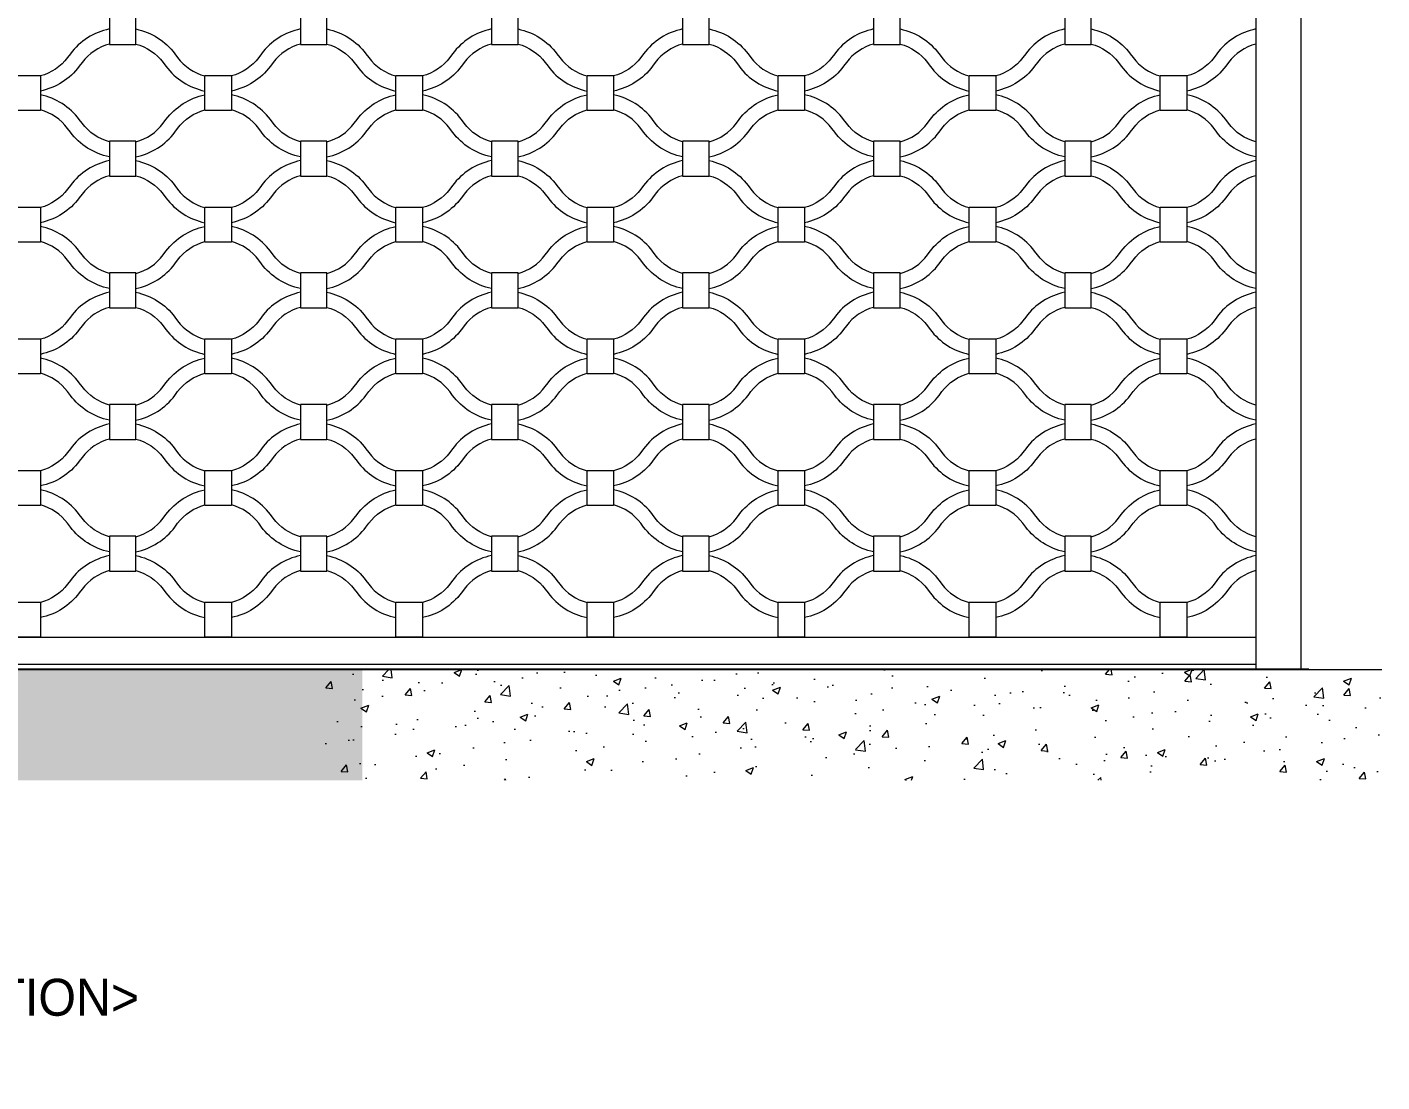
# Model space of a CAD drawing. Header units: millimetres. Extents: x -6941 to 136681, y 2065 to 58366.
# Drawn here: x 124029 to 127696, y 8465 to 11319 of the extents above; entities that cross this region are included whole.
import ezdxf
from ezdxf.enums import TextEntityAlignment as Align

# ---------------------------------------------------------------- set-up
doc = ezdxf.new("R2010")
doc.units = ezdxf.units.MM
doc.header["$LTSCALE"] = 4
doc.header["$MEASUREMENT"] = 0
doc.layers.add('A-XXXX-TXT2', color=3, linetype='CONTINUOUS')
doc.layers.add('WIND', color=4, linetype='CONTINUOUS')
doc.layers.add('DJ', color=7, linetype='CONTINUOUS', lineweight=5)
doc.styles.add('돋움', font='')
doc.styles.get('돋움').set_extended_font_data('Dotum')

msp = doc.modelspace()

# ---------------------------------------------------------------- hatches: boundary and pattern name
at = {"layer": 'DJ'}
h = msp.add_hatch(dxfattribs=at)
h.set_pattern_fill('AR-CONC', color=8, scale=30)
h.set_pattern_definition([(50, (15790.55, 43134.25), (215.17805, -18.82564), [22.5, -247.5]), (355, (15790.55, 43134.25), (-41.6254, 225.65764), [18, -198]), (100.45144, (15808.48, 43132.68), (173.55265, 206.832), [19.12206, -210.34263]), (46.1842, (15790.55, 43194.25), (320.1724, -49.6558), [33.75, -371.25]), (96.63564, (15817.23, 43190.1), (280.3986, 292.2356), [28.6831, -315.5141]), (351.18416, (15790.55, 43194.25), (280.3986, 292.2356), [27, -297]), (21, (15820.55, 43179.25), (179.07212, -120.78567), [22.5, -247.5]), (326, (15820.55, 43179.25), (72.9946, 217.545), [18, -198]), (71.45144, (15835.47, 43169.19), (252.0667, 96.75935), [19.12206, -210.34263]), (37.5, (15790.55, 43134.25), (3.647957, 99.868156), [0, -195.6, 0, -201, 0, -198.75]), (7.5, (15790.55, 43134.25), (78.92086, 118.32351), [0, -114.6, 0, -191.1, 0, -75.75]), (327.5, (15723.65, 43134.25), (160.14673, -6.76646), [0, -75, 0, -234, 0, -310.5]), (317.5, (15693.65, 43134.25), (174.95585, 30.0315), [0, -97.5, 0, -155.4, 0, -220.5])])
h.paths.add_polyline_path([(124936.46, 9581.18), (118536.46, 9581.18), (118536.46, 9281.18), (124936.46, 9281.18)])
h.paths.add_polyline_path([(122829.08, 8464.97), (122874.08, 8464.97), (122874.08, 8499.97), (122829.08, 8499.97)])
h.paths.add_polyline_path([(122804.08, 9009.97), (122819.08, 9009.97), (122819.08, 9019.97), (122804.08, 9019.97)])
h = msp.add_hatch(dxfattribs=at)
h.set_pattern_fill('AR-CONC', color=8, scale=30)
h.set_pattern_definition([(50, (40904.26, 21536.33), (215.17805, -18.82564), [22.5, -247.5]), (355, (40904.26, 21536.33), (-41.6254, 225.65764), [18, -198]), (100.45144, (40922.2, 21534.77), (173.55265, 206.832), [19.12206, -210.34263]), (46.1842, (40904.26, 21596.33), (320.1724, -49.6558), [33.75, -371.25]), (96.63564, (40930.95, 21592.2), (280.3986, 292.2356), [28.6831, -315.5141]), (351.18416, (40904.26, 21596.33), (280.3986, 292.2356), [27, -297]), (21, (40934.26, 21581.33), (179.0721, -120.78567), [22.5, -247.5]), (326, (40934.26, 21581.33), (72.9946, 217.545), [18, -198]), (71.45144, (40949.19, 21571.27), (252.0667, 96.75935), [19.12206, -210.34263]), (37.5, (40904.264, 21536.335), (3.647957, 99.868156), [0, -195.6, 0, -201, 0, -198.75]), (7.5, (40904.26, 21536.33), (78.92086, 118.32351), [0, -114.6, 0, -191.1, 0, -75.75]), (327.5, (40837.364, 21536.335), (160.14673, -6.76646), [0, -75, 0, -234, 0, -310.5]), (317.5, (40807.36, 21536.33), (174.95585, 30.0315), [0, -97.5, 0, -155.4, 0, -220.5])])
h.paths.add_polyline_path([(127695.88, 9281.18), (127695.88, 9581.18), (124833.59, 9581.18), (124833.59, 9281.18)])

# ---------------------------------------------------------------- linework, layer by layer
at = {"layer": 'DJ', "color": 3}
for p, q in [((127354.49, 12568.73), (127354.49, 9581.18)), ((127476.21, 12568.73), (127476.21, 9581.18))]:
    msp.add_line(p, q, dxfattribs=at)
at = {"layer": 'DJ', "color": 7}
for p, q in [((119094.17, 9668.81), (127354.49, 9668.81)), ((118536.46, 9581.18), (124936.46, 9581.18)), ((119094.17, 9595.55), (127354.49, 9595.55)), ((124833.59, 9581.18), (127695.88, 9581.18))]:
    msp.add_line(p, q, dxfattribs=at)
at = {"layer": 'DJ', "color": 6}
for points in [[(124251.48, 11366.85), (124251.48, 11272.03), (124287.4, 11272.03), (124323.31, 11272.03), (124323.31, 11366.85), (124287.4, 11366.85)], [(124768.65, 11366.85), (124768.65, 11272.03), (124804.57, 11272.03), (124840.48, 11272.03), (124840.48, 11366.85), (124804.57, 11366.85)], [(125285.82, 11366.85), (125285.82, 11272.03), (125321.73, 11272.03), (125357.65, 11272.03), (125357.65, 11366.85), (125321.73, 11366.85)], [(125802.99, 11366.85), (125802.99, 11272.03), (125838.9, 11272.03), (125874.82, 11272.03), (125874.82, 11366.85), (125838.9, 11366.85)], [(126320.16, 11366.85), (126320.16, 11272.03), (126356.07, 11272.03), (126391.98, 11272.03), (126391.98, 11366.85), (126356.07, 11366.85)], [(126837.32, 11366.85), (126837.32, 11272.03), (126873.24, 11272.03), (126909.15, 11272.03), (126909.15, 11366.85), (126873.24, 11366.85)], [(124064.73, 11188.71), (124064.73, 11141.3), (124064.73, 11093.9), (123992.9, 11093.9), (123992.9, 11141.3), (123992.9, 11188.71)], [(124581.9, 11188.71), (124581.9, 11141.3), (124581.9, 11093.9), (124510.07, 11093.9), (124510.07, 11141.3), (124510.07, 11188.71)], [(125099.06, 11188.71), (125099.06, 11141.3), (125099.06, 11093.9), (125027.24, 11093.9), (125027.24, 11141.3), (125027.24, 11188.71)], [(125616.23, 11188.71), (125616.23, 11141.3), (125616.23, 11093.9), (125544.4, 11093.9), (125544.4, 11141.3), (125544.4, 11188.71)], [(126133.4, 11188.71), (126133.4, 11141.3), (126133.4, 11093.9), (126061.57, 11093.9), (126061.57, 11141.3), (126061.57, 11188.71)], [(126650.57, 11188.71), (126650.57, 11141.3), (126650.57, 11093.9), (126578.74, 11093.9), (126578.74, 11141.3), (126578.74, 11188.71)], [(127167.74, 11188.71), (127167.74, 11141.3), (127167.74, 11093.9), (127095.91, 11093.9), (127095.91, 11141.3), (127095.91, 11188.71)], [(124251.48, 11010.58), (124251.48, 10915.76), (124287.4, 10915.76), (124323.31, 10915.76), (124323.31, 11010.58), (124287.4, 11010.58)], [(124768.65, 11010.58), (124768.65, 10915.76), (124804.57, 10915.76), (124840.48, 10915.76), (124840.48, 11010.58), (124804.57, 11010.58)], [(125285.82, 11010.58), (125285.82, 10915.76), (125321.73, 10915.76), (125357.65, 10915.76), (125357.65, 11010.58), (125321.73, 11010.58)], [(125802.99, 11010.58), (125802.99, 10915.76), (125838.9, 10915.76), (125874.82, 10915.76), (125874.82, 11010.58), (125838.9, 11010.58)], [(126320.16, 11010.58), (126320.16, 10915.76), (126356.07, 10915.76), (126391.98, 10915.76), (126391.98, 11010.58), (126356.07, 11010.58)], [(126837.32, 11010.58), (126837.32, 10915.76), (126873.24, 10915.76), (126909.15, 10915.76), (126909.15, 11010.58), (126873.24, 11010.58)], [(124064.73, 10832.44), (124064.73, 10785.03), (124064.73, 10737.63), (123992.9, 10737.63), (123992.9, 10785.03), (123992.9, 10832.44)], [(124581.9, 10832.44), (124581.9, 10785.03), (124581.9, 10737.63), (124510.07, 10737.63), (124510.07, 10785.03), (124510.07, 10832.44)], [(125099.06, 10832.44), (125099.06, 10785.03), (125099.06, 10737.63), (125027.24, 10737.63), (125027.24, 10785.03), (125027.24, 10832.44)], [(125616.23, 10832.44), (125616.23, 10785.03), (125616.23, 10737.63), (125544.4, 10737.63), (125544.4, 10785.03), (125544.4, 10832.44)], [(126133.4, 10832.44), (126133.4, 10785.03), (126133.4, 10737.63), (126061.57, 10737.63), (126061.57, 10785.03), (126061.57, 10832.44)], [(126650.57, 10832.44), (126650.57, 10785.03), (126650.57, 10737.63), (126578.74, 10737.63), (126578.74, 10785.03), (126578.74, 10832.44)], [(127167.74, 10832.44), (127167.74, 10785.03), (127167.74, 10737.63), (127095.91, 10737.63), (127095.91, 10785.03), (127095.91, 10832.44)], [(124251.48, 10654.3), (124251.48, 10559.49), (124287.4, 10559.49), (124323.31, 10559.49), (124323.31, 10654.3), (124287.4, 10654.3)], [(124768.65, 10654.3), (124768.65, 10559.49), (124804.57, 10559.49), (124840.48, 10559.49), (124840.48, 10654.3), (124804.57, 10654.3)], [(125285.82, 10654.3), (125285.82, 10559.49), (125321.73, 10559.49), (125357.65, 10559.49), (125357.65, 10654.3), (125321.73, 10654.3)], [(125802.99, 10654.3), (125802.99, 10559.49), (125838.9, 10559.49), (125874.82, 10559.49), (125874.82, 10654.3), (125838.9, 10654.3)], [(126320.16, 10654.3), (126320.16, 10559.49), (126356.07, 10559.49), (126391.98, 10559.49), (126391.98, 10654.3), (126356.07, 10654.3)], [(126837.32, 10654.3), (126837.32, 10559.49), (126873.24, 10559.49), (126909.15, 10559.49), (126909.15, 10654.3), (126873.24, 10654.3)], [(124064.73, 10476.17), (124064.73, 10428.76), (124064.73, 10381.35), (123992.9, 10381.35), (123992.9, 10428.76), (123992.9, 10476.17)], [(124581.9, 10476.17), (124581.9, 10428.76), (124581.9, 10381.35), (124510.07, 10381.35), (124510.07, 10428.76), (124510.07, 10476.17)], [(125099.06, 10476.17), (125099.06, 10428.76), (125099.06, 10381.35), (125027.24, 10381.35), (125027.24, 10428.76), (125027.24, 10476.17)], [(125616.23, 10476.17), (125616.23, 10428.76), (125616.23, 10381.35), (125544.4, 10381.35), (125544.4, 10428.76), (125544.4, 10476.17)], [(126133.4, 10476.17), (126133.4, 10428.76), (126133.4, 10381.35), (126061.57, 10381.35), (126061.57, 10428.76), (126061.57, 10476.17)], [(126650.57, 10476.17), (126650.57, 10428.76), (126650.57, 10381.35), (126578.74, 10381.35), (126578.74, 10428.76), (126578.74, 10476.17)], [(127167.74, 10476.17), (127167.74, 10428.76), (127167.74, 10381.35), (127095.91, 10381.35), (127095.91, 10428.76), (127095.91, 10476.17)], [(124251.48, 10298.03), (124251.48, 10203.22), (124287.4, 10203.22), (124323.31, 10203.22), (124323.31, 10298.03), (124287.4, 10298.03)], [(124768.65, 10298.03), (124768.65, 10203.22), (124804.57, 10203.22), (124840.48, 10203.22), (124840.48, 10298.03), (124804.57, 10298.03)], [(125285.82, 10298.03), (125285.82, 10203.22), (125321.73, 10203.22), (125357.65, 10203.22), (125357.65, 10298.03), (125321.73, 10298.03)], [(125802.99, 10298.03), (125802.99, 10203.22), (125838.9, 10203.22), (125874.82, 10203.22), (125874.82, 10298.03), (125838.9, 10298.03)], [(126320.16, 10298.03), (126320.16, 10203.22), (126356.07, 10203.22), (126391.98, 10203.22), (126391.98, 10298.03), (126356.07, 10298.03)], [(126837.32, 10298.03), (126837.32, 10203.22), (126873.24, 10203.22), (126909.15, 10203.22), (126909.15, 10298.03), (126873.24, 10298.03)], [(124064.73, 10119.9), (124064.73, 10072.49), (124064.73, 10025.08), (123992.9, 10025.08), (123992.9, 10072.49), (123992.9, 10119.9)], [(124581.9, 10119.9), (124581.9, 10072.49), (124581.9, 10025.08), (124510.07, 10025.08), (124510.07, 10072.49), (124510.07, 10119.9)], [(125099.06, 10119.9), (125099.06, 10072.49), (125099.06, 10025.08), (125027.24, 10025.08), (125027.24, 10072.49), (125027.24, 10119.9)], [(125616.23, 10119.9), (125616.23, 10072.49), (125616.23, 10025.08), (125544.4, 10025.08), (125544.4, 10072.49), (125544.4, 10119.9)], [(126133.4, 10119.9), (126133.4, 10072.49), (126133.4, 10025.08), (126061.57, 10025.08), (126061.57, 10072.49), (126061.57, 10119.9)], [(126650.57, 10119.9), (126650.57, 10072.49), (126650.57, 10025.08), (126578.74, 10025.08), (126578.74, 10072.49), (126578.74, 10119.9)], [(127167.74, 10119.9), (127167.74, 10072.49), (127167.74, 10025.08), (127095.91, 10025.08), (127095.91, 10072.49), (127095.91, 10119.9)], [(124251.48, 9941.76), (124251.48, 9846.95), (124287.4, 9846.95), (124323.31, 9846.95), (124323.31, 9941.76), (124287.4, 9941.76)], [(124768.65, 9941.76), (124768.65, 9846.95), (124804.57, 9846.95), (124840.48, 9846.95), (124840.48, 9941.76), (124804.57, 9941.76)], [(125285.82, 9941.76), (125285.82, 9846.95), (125321.73, 9846.95), (125357.65, 9846.95), (125357.65, 9941.76), (125321.73, 9941.76)], [(125802.99, 9941.76), (125802.99, 9846.95), (125838.9, 9846.95), (125874.82, 9846.95), (125874.82, 9941.76), (125838.9, 9941.76)], [(126320.16, 9941.76), (126320.16, 9846.95), (126356.07, 9846.95), (126391.98, 9846.95), (126391.98, 9941.76), (126356.07, 9941.76)], [(126837.32, 9941.76), (126837.32, 9846.95), (126873.24, 9846.95), (126909.15, 9846.95), (126909.15, 9941.76), (126873.24, 9941.76)], [(124064.73, 9763.63), (124064.73, 9716.22), (124064.73, 9668.81), (123992.9, 9668.81), (123992.9, 9716.22), (123992.9, 9763.63)], [(124581.9, 9763.63), (124581.9, 9716.22), (124581.9, 9668.81), (124510.07, 9668.81), (124510.07, 9716.22), (124510.07, 9763.63)], [(125099.06, 9763.63), (125099.06, 9716.22), (125099.06, 9668.81), (125027.24, 9668.81), (125027.24, 9716.22), (125027.24, 9763.63)], [(125616.23, 9763.63), (125616.23, 9716.22), (125616.23, 9668.81), (125544.4, 9668.81), (125544.4, 9716.22), (125544.4, 9763.63)], [(126133.4, 9763.63), (126133.4, 9716.22), (126133.4, 9668.81), (126061.57, 9668.81), (126061.57, 9716.22), (126061.57, 9763.63)], [(126650.57, 9763.63), (126650.57, 9716.22), (126650.57, 9668.81), (126578.74, 9668.81), (126578.74, 9716.22), (126578.74, 9763.63)], [(127167.74, 9763.63), (127167.74, 9716.22), (127167.74, 9668.81), (127095.91, 9668.81), (127095.91, 9716.22), (127095.91, 9763.63)]]:
    msp.add_lwpolyline(points, close=True, dxfattribs=at)
for points in [[(124251.48, 11314.31, 0.1826455), (124146.04, 11247.32), (124138.45, 11237.21, -0.167065), (124064.73, 11187.18)], [(124323.31, 11314.31, -0.1826455), (124428.76, 11247.32), (124436.34, 11237.21, 0.167065), (124510.07, 11187.18)], [(124768.65, 11314.31, 0.1826455), (124663.21, 11247.32), (124655.62, 11237.21, -0.167065), (124581.9, 11187.18)], [(124840.48, 11314.31, -0.1826455), (124945.92, 11247.32), (124953.51, 11237.21, 0.167065), (125027.24, 11187.18)], [(125285.82, 11314.31, 0.1826455), (125180.37, 11247.32), (125172.79, 11237.21, -0.167065), (125099.06, 11187.18)], [(125357.65, 11314.31, -0.1826455), (125463.09, 11247.32), (125470.68, 11237.21, 0.167065), (125544.4, 11187.18)], [(125802.99, 11314.31, 0.1826455), (125697.54, 11247.32), (125689.96, 11237.21, -0.167065), (125616.23, 11187.18)], [(125874.82, 11314.31, -0.1826455), (125980.26, 11247.32), (125987.85, 11237.21, 0.167065), (126061.57, 11187.18)], [(126320.16, 11314.31, 0.1826455), (126214.71, 11247.32), (126207.13, 11237.21, -0.167065), (126133.4, 11187.18)], [(126391.98, 11314.31, -0.1826455), (126497.43, 11247.32), (126505.01, 11237.21, 0.167065), (126578.74, 11187.18)], [(126837.32, 11314.31, 0.1826455), (126731.88, 11247.32), (126724.29, 11237.21, -0.167065), (126650.57, 11187.18)], [(126909.15, 11314.31, -0.1826455), (127014.6, 11247.32), (127022.18, 11237.21, 0.167065), (127095.91, 11187.18)], [(127354.49, 11314.31, 0.1826455), (127249.05, 11247.32), (127241.46, 11237.21, -0.167065), (127167.74, 11187.18)], [(124251.48, 11273.56, 0.167065), (124177.76, 11223.53), (124170.17, 11213.42, -0.1826455), (124064.73, 11146.43, -0.1826455)], [(124323.31, 11273.56, -0.167065), (124397.04, 11223.53), (124404.62, 11213.42, 0.1826455), (124510.07, 11146.43, 0.1826455)], [(124768.65, 11273.56, 0.167065), (124694.93, 11223.53), (124687.34, 11213.42, -0.1826455), (124581.9, 11146.43, -0.1826455)], [(124840.48, 11273.56, -0.167065), (124914.21, 11223.53), (124921.79, 11213.42, 0.1826455), (125027.24, 11146.43, 0.1826455)], [(125285.82, 11273.56, 0.167065), (125212.09, 11223.53), (125204.51, 11213.42, -0.1826455), (125099.06, 11146.43, -0.1826455)], [(125357.65, 11273.56, -0.167065), (125431.37, 11223.53), (125438.96, 11213.42, 0.1826455), (125544.4, 11146.43, 0.1826455)], [(125802.99, 11273.56, 0.167065), (125729.26, 11223.53), (125721.68, 11213.42, -0.1826455), (125616.23, 11146.43, -0.1826455)], [(125874.82, 11273.56, -0.167065), (125948.54, 11223.53), (125956.13, 11213.42, 0.1826455), (126061.57, 11146.43, 0.1826455)], [(126320.16, 11273.56, 0.167065), (126246.43, 11223.53), (126238.85, 11213.42, -0.1826455), (126133.4, 11146.43, -0.1826455)], [(126391.98, 11273.56, -0.167065), (126465.71, 11223.53), (126473.29, 11213.42, 0.1826455), (126578.74, 11146.43, 0.1826455)], [(126837.32, 11273.56, 0.167065), (126763.6, 11223.53), (126756.01, 11213.42, -0.1826455), (126650.57, 11146.43, -0.1826455)], [(126909.15, 11273.56, -0.167065), (126982.88, 11223.53), (126990.46, 11213.42, 0.1826455), (127095.91, 11146.43, 0.1826455)], [(127354.49, 11273.56, 0.167065), (127280.77, 11223.53), (127273.18, 11213.42, -0.1826455), (127167.74, 11146.43, -0.1826455)], [(124251.48, 11009.04, -0.167065), (124177.76, 11059.07), (124170.17, 11069.19, 0.1826455), (124064.73, 11136.18, 0.1826455)], [(124323.31, 11009.04, 0.167065), (124397.04, 11059.07), (124404.62, 11069.19, -0.1826455), (124510.07, 11136.18, -0.1826455)], [(124768.65, 11009.04, -0.167065), (124694.93, 11059.07), (124687.34, 11069.19, 0.1826455), (124581.9, 11136.18, 0.1826455)], [(124840.48, 11009.04, 0.167065), (124914.21, 11059.07), (124921.79, 11069.19, -0.1826455), (125027.24, 11136.18, -0.1826455)], [(125285.82, 11009.04, -0.167065), (125212.09, 11059.07), (125204.51, 11069.19, 0.1826455), (125099.06, 11136.18, 0.1826455)], [(125357.65, 11009.04, 0.167065), (125431.37, 11059.07), (125438.96, 11069.19, -0.1826455), (125544.4, 11136.18, -0.1826455)], [(125802.99, 11009.04, -0.167065), (125729.26, 11059.07), (125721.68, 11069.19, 0.1826455), (125616.23, 11136.18, 0.1826455)], [(125874.82, 11009.04, 0.167065), (125948.54, 11059.07), (125956.13, 11069.19, -0.1826455), (126061.57, 11136.18, -0.1826455)], [(126320.16, 11009.04, -0.167065), (126246.43, 11059.07), (126238.85, 11069.19, 0.1826455), (126133.4, 11136.18, 0.1826455)], [(126391.98, 11009.04, 0.167065), (126465.71, 11059.07), (126473.29, 11069.19, -0.1826455), (126578.74, 11136.18, -0.1826455)], [(126837.32, 11009.04, -0.167065), (126763.6, 11059.07), (126756.01, 11069.19, 0.1826455), (126650.57, 11136.18, 0.1826455)], [(126909.15, 11009.04, 0.167065), (126982.88, 11059.07), (126990.46, 11069.19, -0.1826455), (127095.91, 11136.18, -0.1826455)], [(127354.49, 11009.04, -0.167065), (127280.77, 11059.07), (127273.18, 11069.19, 0.1826455), (127167.74, 11136.18, 0.1826455)], [(124251.48, 10968.29, -0.1826455), (124146.04, 11035.28), (124138.45, 11045.4, 0.167065), (124064.73, 11095.43)], [(124323.31, 10968.29, 0.1826455), (124428.76, 11035.28), (124436.34, 11045.4, -0.167065), (124510.07, 11095.43)], [(124768.65, 10968.29, -0.1826455), (124663.21, 11035.28), (124655.62, 11045.4, 0.167065), (124581.9, 11095.43)], [(124840.48, 10968.29, 0.1826455), (124945.92, 11035.28), (124953.51, 11045.4, -0.167065), (125027.24, 11095.43)], [(125285.82, 10968.29, -0.1826455), (125180.37, 11035.28), (125172.79, 11045.4, 0.167065), (125099.06, 11095.43)], [(125357.65, 10968.29, 0.1826455), (125463.09, 11035.28), (125470.68, 11045.4, -0.167065), (125544.4, 11095.43)], [(125802.99, 10968.29, -0.1826455), (125697.54, 11035.28), (125689.96, 11045.4, 0.167065), (125616.23, 11095.43)], [(125874.82, 10968.29, 0.1826455), (125980.26, 11035.28), (125987.85, 11045.4, -0.167065), (126061.57, 11095.43)], [(126320.16, 10968.29, -0.1826455), (126214.71, 11035.28), (126207.13, 11045.4, 0.167065), (126133.4, 11095.43)], [(126391.98, 10968.29, 0.1826455), (126497.43, 11035.28), (126505.01, 11045.4, -0.167065), (126578.74, 11095.43)], [(126837.32, 10968.29, -0.1826455), (126731.88, 11035.28), (126724.29, 11045.4, 0.167065), (126650.57, 11095.43)], [(126909.15, 10968.29, 0.1826455), (127014.6, 11035.28), (127022.18, 11045.4, -0.167065), (127095.91, 11095.43)], [(127354.49, 10968.29, -0.1826455), (127249.05, 11035.28), (127241.46, 11045.4, 0.167065), (127167.74, 11095.43)], [(124251.48, 10958.04, 0.1826455), (124146.04, 10891.05), (124138.45, 10880.94, -0.167065), (124064.73, 10830.91)], [(124323.31, 10958.04, -0.1826455), (124428.76, 10891.05), (124436.34, 10880.94, 0.167065), (124510.07, 10830.91)], [(124768.65, 10958.04, 0.1826455), (124663.21, 10891.05), (124655.62, 10880.94, -0.167065), (124581.9, 10830.91)], [(124840.48, 10958.04, -0.1826455), (124945.92, 10891.05), (124953.51, 10880.94, 0.167065), (125027.24, 10830.91)], [(125285.82, 10958.04, 0.1826455), (125180.37, 10891.05), (125172.79, 10880.94, -0.167065), (125099.06, 10830.91)], [(125357.65, 10958.04, -0.1826455), (125463.09, 10891.05), (125470.68, 10880.94, 0.167065), (125544.4, 10830.91)], [(125802.99, 10958.04, 0.1826455), (125697.54, 10891.05), (125689.96, 10880.94, -0.167065), (125616.23, 10830.91)], [(125874.82, 10958.04, -0.1826455), (125980.26, 10891.05), (125987.85, 10880.94, 0.167065), (126061.57, 10830.91)], [(126320.16, 10958.04, 0.1826455), (126214.71, 10891.05), (126207.13, 10880.94, -0.167065), (126133.4, 10830.91)], [(126391.98, 10958.04, -0.1826455), (126497.43, 10891.05), (126505.01, 10880.94, 0.167065), (126578.74, 10830.91)], [(126837.32, 10958.04, 0.1826455), (126731.88, 10891.05), (126724.29, 10880.94, -0.167065), (126650.57, 10830.91)], [(126909.15, 10958.04, -0.1826455), (127014.6, 10891.05), (127022.18, 10880.94, 0.167065), (127095.91, 10830.91)], [(127354.49, 10958.04, 0.1826455), (127249.05, 10891.05), (127241.46, 10880.94, -0.167065), (127167.74, 10830.91)], [(124251.48, 10917.29, 0.167065), (124177.76, 10867.26), (124170.17, 10857.15, -0.1826455), (124064.73, 10790.16, -0.1826455)], [(124323.31, 10917.29, -0.167065), (124397.04, 10867.26), (124404.62, 10857.15, 0.1826455), (124510.07, 10790.16, 0.1826455)], [(124768.65, 10917.29, 0.167065), (124694.93, 10867.26), (124687.34, 10857.15, -0.1826455), (124581.9, 10790.16, -0.1826455)], [(124840.48, 10917.29, -0.167065), (124914.21, 10867.26), (124921.79, 10857.15, 0.1826455), (125027.24, 10790.16, 0.1826455)], [(125285.82, 10917.29, 0.167065), (125212.09, 10867.26), (125204.51, 10857.15, -0.1826455), (125099.06, 10790.16, -0.1826455)], [(125357.65, 10917.29, -0.167065), (125431.37, 10867.26), (125438.96, 10857.15, 0.1826455), (125544.4, 10790.16, 0.1826455)], [(125802.99, 10917.29, 0.167065), (125729.26, 10867.26), (125721.68, 10857.15, -0.1826455), (125616.23, 10790.16, -0.1826455)], [(125874.82, 10917.29, -0.167065), (125948.54, 10867.26), (125956.13, 10857.15, 0.1826455), (126061.57, 10790.16, 0.1826455)], [(126320.16, 10917.29, 0.167065), (126246.43, 10867.26), (126238.85, 10857.15, -0.1826455), (126133.4, 10790.16, -0.1826455)], [(126391.98, 10917.29, -0.167065), (126465.71, 10867.26), (126473.29, 10857.15, 0.1826455), (126578.74, 10790.16, 0.1826455)], [(126837.32, 10917.29, 0.167065), (126763.6, 10867.26), (126756.01, 10857.15, -0.1826455), (126650.57, 10790.16, -0.1826455)], [(126909.15, 10917.29, -0.167065), (126982.88, 10867.26), (126990.46, 10857.15, 0.1826455), (127095.91, 10790.16, 0.1826455)], [(127354.49, 10917.29, 0.167065), (127280.77, 10867.26), (127273.18, 10857.15, -0.1826455), (127167.74, 10790.16, -0.1826455)], [(124251.48, 10652.77, -0.167065), (124177.76, 10702.8), (124170.17, 10712.92, 0.1826455), (124064.73, 10779.91, 0.1826455)], [(124323.31, 10652.77, 0.167065), (124397.04, 10702.8), (124404.62, 10712.92, -0.1826455), (124510.07, 10779.91, -0.1826455)], [(124768.65, 10652.77, -0.167065), (124694.93, 10702.8), (124687.34, 10712.92, 0.1826455), (124581.9, 10779.91, 0.1826455)], [(124840.48, 10652.77, 0.167065), (124914.21, 10702.8), (124921.79, 10712.92, -0.1826455), (125027.24, 10779.91, -0.1826455)], [(125285.82, 10652.77, -0.167065), (125212.09, 10702.8), (125204.51, 10712.92, 0.1826455), (125099.06, 10779.91, 0.1826455)], [(125357.65, 10652.77, 0.167065), (125431.37, 10702.8), (125438.96, 10712.92, -0.1826455), (125544.4, 10779.91, -0.1826455)], [(125802.99, 10652.77, -0.167065), (125729.26, 10702.8), (125721.68, 10712.92, 0.1826455), (125616.23, 10779.91, 0.1826455)], [(125874.82, 10652.77, 0.167065), (125948.54, 10702.8), (125956.13, 10712.92, -0.1826455), (126061.57, 10779.91, -0.1826455)], [(126320.16, 10652.77, -0.167065), (126246.43, 10702.8), (126238.85, 10712.92, 0.1826455), (126133.4, 10779.91, 0.1826455)], [(126391.98, 10652.77, 0.167065), (126465.71, 10702.8), (126473.29, 10712.92, -0.1826455), (126578.74, 10779.91, -0.1826455)], [(126837.32, 10652.77, -0.167065), (126763.6, 10702.8), (126756.01, 10712.92, 0.1826455), (126650.57, 10779.91, 0.1826455)], [(126909.15, 10652.77, 0.167065), (126982.88, 10702.8), (126990.46, 10712.92, -0.1826455), (127095.91, 10779.91, -0.1826455)], [(127354.49, 10652.77, -0.167065), (127280.77, 10702.8), (127273.18, 10712.92, 0.1826455), (127167.74, 10779.91, 0.1826455)], [(124251.48, 10612.02, -0.1826455), (124146.04, 10679.01), (124138.45, 10689.13, 0.167065), (124064.73, 10739.16)], [(124323.31, 10612.02, 0.1826455), (124428.76, 10679.01), (124436.34, 10689.13, -0.167065), (124510.07, 10739.16)], [(124768.65, 10612.02, -0.1826455), (124663.21, 10679.01), (124655.62, 10689.13, 0.167065), (124581.9, 10739.16)], [(124840.48, 10612.02, 0.1826455), (124945.92, 10679.01), (124953.51, 10689.13, -0.167065), (125027.24, 10739.16)], [(125285.82, 10612.02, -0.1826455), (125180.37, 10679.01), (125172.79, 10689.13, 0.167065), (125099.06, 10739.16)], [(125357.65, 10612.02, 0.1826455), (125463.09, 10679.01), (125470.68, 10689.13, -0.167065), (125544.4, 10739.16)], [(125802.99, 10612.02, -0.1826455), (125697.54, 10679.01), (125689.96, 10689.13, 0.167065), (125616.23, 10739.16)], [(125874.82, 10612.02, 0.1826455), (125980.26, 10679.01), (125987.85, 10689.13, -0.167065), (126061.57, 10739.16)], [(126320.16, 10612.02, -0.1826455), (126214.71, 10679.01), (126207.13, 10689.13, 0.167065), (126133.4, 10739.16)], [(126391.98, 10612.02, 0.1826455), (126497.43, 10679.01), (126505.01, 10689.13, -0.167065), (126578.74, 10739.16)], [(126837.32, 10612.02, -0.1826455), (126731.88, 10679.01), (126724.29, 10689.13, 0.167065), (126650.57, 10739.16)], [(126909.15, 10612.02, 0.1826455), (127014.6, 10679.01), (127022.18, 10689.13, -0.167065), (127095.91, 10739.16)], [(127354.49, 10612.02, -0.1826455), (127249.05, 10679.01), (127241.46, 10689.13, 0.167065), (127167.74, 10739.16)], [(124251.48, 10601.77, 0.1826455), (124146.04, 10534.78), (124138.45, 10524.67, -0.167065), (124064.73, 10474.64)], [(124323.31, 10601.77, -0.1826455), (124428.76, 10534.78), (124436.34, 10524.67, 0.167065), (124510.07, 10474.64)], [(124768.65, 10601.77, 0.1826455), (124663.21, 10534.78), (124655.62, 10524.67, -0.167065), (124581.9, 10474.64)], [(124840.48, 10601.77, -0.1826455), (124945.92, 10534.78), (124953.51, 10524.67, 0.167065), (125027.24, 10474.64)], [(125285.82, 10601.77, 0.1826455), (125180.37, 10534.78), (125172.79, 10524.67, -0.167065), (125099.06, 10474.64)], [(125357.65, 10601.77, -0.1826455), (125463.09, 10534.78), (125470.68, 10524.67, 0.167065), (125544.4, 10474.64)], [(125802.99, 10601.77, 0.1826455), (125697.54, 10534.78), (125689.96, 10524.67, -0.167065), (125616.23, 10474.64)], [(125874.82, 10601.77, -0.1826455), (125980.26, 10534.78), (125987.85, 10524.67, 0.167065), (126061.57, 10474.64)], [(126320.16, 10601.77, 0.1826455), (126214.71, 10534.78), (126207.13, 10524.67, -0.167065), (126133.4, 10474.64)], [(126391.98, 10601.77, -0.1826455), (126497.43, 10534.78), (126505.01, 10524.67, 0.167065), (126578.74, 10474.64)], [(126837.32, 10601.77, 0.1826455), (126731.88, 10534.78), (126724.29, 10524.67, -0.167065), (126650.57, 10474.64)], [(126909.15, 10601.77, -0.1826455), (127014.6, 10534.78), (127022.18, 10524.67, 0.167065), (127095.91, 10474.64)], [(127354.49, 10601.77, 0.1826455), (127249.05, 10534.78), (127241.46, 10524.67, -0.167065), (127167.74, 10474.64)], [(124251.48, 10561.02, 0.167065), (124177.76, 10510.99), (124170.17, 10500.88, -0.1826455), (124064.73, 10433.89, -0.1826455)], [(124323.31, 10561.02, -0.167065), (124397.04, 10510.99), (124404.62, 10500.88, 0.1826455), (124510.07, 10433.89, 0.1826455)], [(124768.65, 10561.02, 0.167065), (124694.93, 10510.99), (124687.34, 10500.88, -0.1826455), (124581.9, 10433.89, -0.1826455)], [(124840.48, 10561.02, -0.167065), (124914.21, 10510.99), (124921.79, 10500.88, 0.1826455), (125027.24, 10433.89, 0.1826455)], [(125285.82, 10561.02, 0.167065), (125212.09, 10510.99), (125204.51, 10500.88, -0.1826455), (125099.06, 10433.89, -0.1826455)], [(125357.65, 10561.02, -0.167065), (125431.37, 10510.99), (125438.96, 10500.88, 0.1826455), (125544.4, 10433.89, 0.1826455)], [(125802.99, 10561.02, 0.167065), (125729.26, 10510.99), (125721.68, 10500.88, -0.1826455), (125616.23, 10433.89, -0.1826455)], [(125874.82, 10561.02, -0.167065), (125948.54, 10510.99), (125956.13, 10500.88, 0.1826455), (126061.57, 10433.89, 0.1826455)], [(126320.16, 10561.02, 0.167065), (126246.43, 10510.99), (126238.85, 10500.88, -0.1826455), (126133.4, 10433.89, -0.1826455)], [(126391.98, 10561.02, -0.167065), (126465.71, 10510.99), (126473.29, 10500.88, 0.1826455), (126578.74, 10433.89, 0.1826455)], [(126837.32, 10561.02, 0.167065), (126763.6, 10510.99), (126756.01, 10500.88, -0.1826455), (126650.57, 10433.89, -0.1826455)], [(126909.15, 10561.02, -0.167065), (126982.88, 10510.99), (126990.46, 10500.88, 0.1826455), (127095.91, 10433.89, 0.1826455)], [(127354.49, 10561.02, 0.167065), (127280.77, 10510.99), (127273.18, 10500.88, -0.1826455), (127167.74, 10433.89, -0.1826455)], [(124251.48, 10296.5, -0.167065), (124177.76, 10346.53), (124170.17, 10356.64, 0.1826455), (124064.73, 10423.64, 0.1826455)], [(124323.31, 10296.5, 0.167065), (124397.04, 10346.53), (124404.62, 10356.64, -0.1826455), (124510.07, 10423.64, -0.1826455)], [(124768.65, 10296.5, -0.167065), (124694.93, 10346.53), (124687.34, 10356.64, 0.1826455), (124581.9, 10423.64, 0.1826455)], [(124840.48, 10296.5, 0.167065), (124914.21, 10346.53), (124921.79, 10356.64, -0.1826455), (125027.24, 10423.64, -0.1826455)], [(125285.82, 10296.5, -0.167065), (125212.09, 10346.53), (125204.51, 10356.64, 0.1826455), (125099.06, 10423.64, 0.1826455)], [(125357.65, 10296.5, 0.167065), (125431.37, 10346.53), (125438.96, 10356.64, -0.1826455), (125544.4, 10423.64, -0.1826455)], [(125802.99, 10296.5, -0.167065), (125729.26, 10346.53), (125721.68, 10356.64, 0.1826455), (125616.23, 10423.64, 0.1826455)], [(125874.82, 10296.5, 0.167065), (125948.54, 10346.53), (125956.13, 10356.64, -0.1826455), (126061.57, 10423.64, -0.1826455)], [(126320.16, 10296.5, -0.167065), (126246.43, 10346.53), (126238.85, 10356.64, 0.1826455), (126133.4, 10423.64, 0.1826455)], [(126391.98, 10296.5, 0.167065), (126465.71, 10346.53), (126473.29, 10356.64, -0.1826455), (126578.74, 10423.64, -0.1826455)], [(126837.32, 10296.5, -0.167065), (126763.6, 10346.53), (126756.01, 10356.64, 0.1826455), (126650.57, 10423.64, 0.1826455)], [(126909.15, 10296.5, 0.167065), (126982.88, 10346.53), (126990.46, 10356.64, -0.1826455), (127095.91, 10423.64, -0.1826455)], [(127354.49, 10296.5, -0.167065), (127280.77, 10346.53), (127273.18, 10356.64, 0.1826455), (127167.74, 10423.64, 0.1826455)], [(124251.48, 10255.75, -0.1826455), (124146.04, 10322.74), (124138.45, 10332.86, 0.167065), (124064.73, 10382.89)], [(124323.31, 10255.75, 0.1826455), (124428.76, 10322.74), (124436.34, 10332.86, -0.167065), (124510.07, 10382.89)], [(124768.65, 10255.75, -0.1826455), (124663.21, 10322.74), (124655.62, 10332.86, 0.167065), (124581.9, 10382.89)], [(124840.48, 10255.75, 0.1826455), (124945.92, 10322.74), (124953.51, 10332.86, -0.167065), (125027.24, 10382.89)], [(125285.82, 10255.75, -0.1826455), (125180.37, 10322.74), (125172.79, 10332.86, 0.167065), (125099.06, 10382.89)], [(125357.65, 10255.75, 0.1826455), (125463.09, 10322.74), (125470.68, 10332.86, -0.167065), (125544.4, 10382.89)], [(125802.99, 10255.75, -0.1826455), (125697.54, 10322.74), (125689.96, 10332.86, 0.167065), (125616.23, 10382.89)], [(125874.82, 10255.75, 0.1826455), (125980.26, 10322.74), (125987.85, 10332.86, -0.167065), (126061.57, 10382.89)], [(126320.16, 10255.75, -0.1826455), (126214.71, 10322.74), (126207.13, 10332.86, 0.167065), (126133.4, 10382.89)], [(126391.98, 10255.75, 0.1826455), (126497.43, 10322.74), (126505.01, 10332.86, -0.167065), (126578.74, 10382.89)], [(126837.32, 10255.75, -0.1826455), (126731.88, 10322.74), (126724.29, 10332.86, 0.167065), (126650.57, 10382.89)], [(126909.15, 10255.75, 0.1826455), (127014.6, 10322.74), (127022.18, 10332.86, -0.167065), (127095.91, 10382.89)], [(127354.49, 10255.75, -0.1826455), (127249.05, 10322.74), (127241.46, 10332.86, 0.167065), (127167.74, 10382.89)], [(124251.48, 10245.5, 0.1826455), (124146.04, 10178.51), (124138.45, 10168.4, -0.167065), (124064.73, 10118.37)], [(124323.31, 10245.5, -0.1826455), (124428.76, 10178.51), (124436.34, 10168.4, 0.167065), (124510.07, 10118.37)], [(124768.65, 10245.5, 0.1826455), (124663.21, 10178.51), (124655.62, 10168.4, -0.167065), (124581.9, 10118.37)], [(124840.48, 10245.5, -0.1826455), (124945.92, 10178.51), (124953.51, 10168.4, 0.167065), (125027.24, 10118.37)], [(125285.82, 10245.5, 0.1826455), (125180.37, 10178.51), (125172.79, 10168.4, -0.167065), (125099.06, 10118.37)], [(125357.65, 10245.5, -0.1826455), (125463.09, 10178.51), (125470.68, 10168.4, 0.167065), (125544.4, 10118.37)], [(125802.99, 10245.5, 0.1826455), (125697.54, 10178.51), (125689.96, 10168.4, -0.167065), (125616.23, 10118.37)], [(125874.82, 10245.5, -0.1826455), (125980.26, 10178.51), (125987.85, 10168.4, 0.167065), (126061.57, 10118.37)], [(126320.16, 10245.5, 0.1826455), (126214.71, 10178.51), (126207.13, 10168.4, -0.167065), (126133.4, 10118.37)], [(126391.98, 10245.5, -0.1826455), (126497.43, 10178.51), (126505.01, 10168.4, 0.167065), (126578.74, 10118.37)], [(126837.32, 10245.5, 0.1826455), (126731.88, 10178.51), (126724.29, 10168.4, -0.167065), (126650.57, 10118.37)], [(126909.15, 10245.5, -0.1826455), (127014.6, 10178.51), (127022.18, 10168.4, 0.167065), (127095.91, 10118.37)], [(127354.49, 10245.5, 0.1826455), (127249.05, 10178.51), (127241.46, 10168.4, -0.167065), (127167.74, 10118.37)], [(124251.48, 10204.75, 0.167065), (124177.76, 10154.72), (124170.17, 10144.61, -0.1826455), (124064.73, 10077.61, -0.1826455)], [(124323.31, 10204.75, -0.167065), (124397.04, 10154.72), (124404.62, 10144.61, 0.1826455), (124510.07, 10077.61, 0.1826455)], [(124768.65, 10204.75, 0.167065), (124694.93, 10154.72), (124687.34, 10144.61, -0.1826455), (124581.9, 10077.61, -0.1826455)], [(124840.48, 10204.75, -0.167065), (124914.21, 10154.72), (124921.79, 10144.61, 0.1826455), (125027.24, 10077.61, 0.1826455)], [(125285.82, 10204.75, 0.167065), (125212.09, 10154.72), (125204.51, 10144.61, -0.1826455), (125099.06, 10077.61, -0.1826455)], [(125357.65, 10204.75, -0.167065), (125431.37, 10154.72), (125438.96, 10144.61, 0.1826455), (125544.4, 10077.61, 0.1826455)], [(125802.99, 10204.75, 0.167065), (125729.26, 10154.72), (125721.68, 10144.61, -0.1826455), (125616.23, 10077.61, -0.1826455)], [(125874.82, 10204.75, -0.167065), (125948.54, 10154.72), (125956.13, 10144.61, 0.1826455), (126061.57, 10077.61, 0.1826455)], [(126320.16, 10204.75, 0.167065), (126246.43, 10154.72), (126238.85, 10144.61, -0.1826455), (126133.4, 10077.61, -0.1826455)], [(126391.98, 10204.75, -0.167065), (126465.71, 10154.72), (126473.29, 10144.61, 0.1826455), (126578.74, 10077.61, 0.1826455)], [(126837.32, 10204.75, 0.167065), (126763.6, 10154.72), (126756.01, 10144.61, -0.1826455), (126650.57, 10077.61, -0.1826455)], [(126909.15, 10204.75, -0.167065), (126982.88, 10154.72), (126990.46, 10144.61, 0.1826455), (127095.91, 10077.61, 0.1826455)], [(127354.49, 10204.75, 0.167065), (127280.77, 10154.72), (127273.18, 10144.61, -0.1826455), (127167.74, 10077.61, -0.1826455)], [(124251.48, 9940.23, -0.167065), (124177.76, 9990.26), (124170.17, 10000.37, 0.1826455), (124064.73, 10067.36, 0.1826455)], [(124323.31, 9940.23, 0.167065), (124397.04, 9990.26), (124404.62, 10000.37, -0.1826455), (124510.07, 10067.36, -0.1826455)], [(124768.65, 9940.23, -0.167065), (124694.93, 9990.26), (124687.34, 10000.37, 0.1826455), (124581.9, 10067.36, 0.1826455)], [(124840.48, 9940.23, 0.167065), (124914.21, 9990.26), (124921.79, 10000.37, -0.1826455), (125027.24, 10067.36, -0.1826455)], [(125285.82, 9940.23, -0.167065), (125212.09, 9990.26), (125204.51, 10000.37, 0.1826455), (125099.06, 10067.36, 0.1826455)], [(125357.65, 9940.23, 0.167065), (125431.37, 9990.26), (125438.96, 10000.37, -0.1826455), (125544.4, 10067.36, -0.1826455)], [(125802.99, 9940.23, -0.167065), (125729.26, 9990.26), (125721.68, 10000.37, 0.1826455), (125616.23, 10067.36, 0.1826455)], [(125874.82, 9940.23, 0.167065), (125948.54, 9990.26), (125956.13, 10000.37, -0.1826455), (126061.57, 10067.36, -0.1826455)], [(126320.16, 9940.23, -0.167065), (126246.43, 9990.26), (126238.85, 10000.37, 0.1826455), (126133.4, 10067.36, 0.1826455)], [(126391.98, 9940.23, 0.167065), (126465.71, 9990.26), (126473.29, 10000.37, -0.1826455), (126578.74, 10067.36, -0.1826455)], [(126837.32, 9940.23, -0.167065), (126763.6, 9990.26), (126756.01, 10000.37, 0.1826455), (126650.57, 10067.36, 0.1826455)], [(126909.15, 9940.23, 0.167065), (126982.88, 9990.26), (126990.46, 10000.37, -0.1826455), (127095.91, 10067.36, -0.1826455)], [(127354.49, 9940.23, -0.167065), (127280.77, 9990.26), (127273.18, 10000.37, 0.1826455), (127167.74, 10067.36, 0.1826455)], [(124251.48, 9899.48, -0.1826455), (124146.04, 9966.47), (124138.45, 9976.58, 0.167065), (124064.73, 10026.61)], [(124323.31, 9899.48, 0.1826455), (124428.76, 9966.47), (124436.34, 9976.58, -0.167065), (124510.07, 10026.61)], [(124768.65, 9899.48, -0.1826455), (124663.21, 9966.47), (124655.62, 9976.58, 0.167065), (124581.9, 10026.61)], [(124840.48, 9899.48, 0.1826455), (124945.92, 9966.47), (124953.51, 9976.58, -0.167065), (125027.24, 10026.61)], [(125285.82, 9899.48, -0.1826455), (125180.37, 9966.47), (125172.79, 9976.58, 0.167065), (125099.06, 10026.61)], [(125357.65, 9899.48, 0.1826455), (125463.09, 9966.47), (125470.68, 9976.58, -0.167065), (125544.4, 10026.61)], [(125802.99, 9899.48, -0.1826455), (125697.54, 9966.47), (125689.96, 9976.58, 0.167065), (125616.23, 10026.61)], [(125874.82, 9899.48, 0.1826455), (125980.26, 9966.47), (125987.85, 9976.58, -0.167065), (126061.57, 10026.61)], [(126320.16, 9899.48, -0.1826455), (126214.71, 9966.47), (126207.13, 9976.58, 0.167065), (126133.4, 10026.61)], [(126391.98, 9899.48, 0.1826455), (126497.43, 9966.47), (126505.01, 9976.58, -0.167065), (126578.74, 10026.61)], [(126837.32, 9899.48, -0.1826455), (126731.88, 9966.47), (126724.29, 9976.58, 0.167065), (126650.57, 10026.61)], [(126909.15, 9899.48, 0.1826455), (127014.6, 9966.47), (127022.18, 9976.58, -0.167065), (127095.91, 10026.61)], [(127354.49, 9899.48, -0.1826455), (127249.05, 9966.47), (127241.46, 9976.58, 0.167065), (127167.74, 10026.61)], [(124251.48, 9889.23, 0.1826455), (124146.04, 9822.24), (124138.45, 9812.12, -0.167065), (124064.73, 9762.09)], [(124323.31, 9889.23, -0.1826455), (124428.76, 9822.24), (124436.34, 9812.12, 0.167065), (124510.07, 9762.09)], [(124768.65, 9889.23, 0.1826455), (124663.21, 9822.24), (124655.62, 9812.12, -0.167065), (124581.9, 9762.09)], [(124840.48, 9889.23, -0.1826455), (124945.92, 9822.24), (124953.51, 9812.12, 0.167065), (125027.24, 9762.09)], [(125285.82, 9889.23, 0.1826455), (125180.37, 9822.24), (125172.79, 9812.12, -0.167065), (125099.06, 9762.09)], [(125357.65, 9889.23, -0.1826455), (125463.09, 9822.24), (125470.68, 9812.12, 0.167065), (125544.4, 9762.09)], [(125802.99, 9889.23, 0.1826455), (125697.54, 9822.24), (125689.96, 9812.12, -0.167065), (125616.23, 9762.09)], [(125874.82, 9889.23, -0.1826455), (125980.26, 9822.24), (125987.85, 9812.12, 0.167065), (126061.57, 9762.09)], [(126320.16, 9889.23, 0.1826455), (126214.71, 9822.24), (126207.13, 9812.12, -0.167065), (126133.4, 9762.09)], [(126391.98, 9889.23, -0.1826455), (126497.43, 9822.24), (126505.01, 9812.12, 0.167065), (126578.74, 9762.09)], [(126837.32, 9889.23, 0.1826455), (126731.88, 9822.24), (126724.29, 9812.12, -0.167065), (126650.57, 9762.09)], [(126909.15, 9889.23, -0.1826455), (127014.6, 9822.24), (127022.18, 9812.12, 0.167065), (127095.91, 9762.09)], [(127354.49, 9889.23, 0.1826455), (127249.05, 9822.24), (127241.46, 9812.12, -0.167065), (127167.74, 9762.09)], [(124251.48, 9848.48, 0.167065), (124177.76, 9798.45), (124170.17, 9788.33, -0.1826455), (124064.73, 9721.34, -0.1826455)], [(124323.31, 9848.48, -0.167065), (124397.04, 9798.45), (124404.62, 9788.33, 0.1826455), (124510.07, 9721.34, 0.1826455)], [(124768.65, 9848.48, 0.167065), (124694.93, 9798.45), (124687.34, 9788.33, -0.1826455), (124581.9, 9721.34, -0.1826455)], [(124840.48, 9848.48, -0.167065), (124914.21, 9798.45), (124921.79, 9788.33, 0.1826455), (125027.24, 9721.34, 0.1826455)], [(125285.82, 9848.48, 0.167065), (125212.09, 9798.45), (125204.51, 9788.33, -0.1826455), (125099.06, 9721.34, -0.1826455)], [(125357.65, 9848.48, -0.167065), (125431.37, 9798.45), (125438.96, 9788.33, 0.1826455), (125544.4, 9721.34, 0.1826455)], [(125802.99, 9848.48, 0.167065), (125729.26, 9798.45), (125721.68, 9788.33, -0.1826455), (125616.23, 9721.34, -0.1826455)], [(125874.82, 9848.48, -0.167065), (125948.54, 9798.45), (125956.13, 9788.33, 0.1826455), (126061.57, 9721.34, 0.1826455)], [(126320.16, 9848.48, 0.167065), (126246.43, 9798.45), (126238.85, 9788.33, -0.1826455), (126133.4, 9721.34, -0.1826455)], [(126391.98, 9848.48, -0.167065), (126465.71, 9798.45), (126473.29, 9788.33, 0.1826455), (126578.74, 9721.34, 0.1826455)], [(126837.32, 9848.48, 0.167065), (126763.6, 9798.45), (126756.01, 9788.33, -0.1826455), (126650.57, 9721.34, -0.1826455)], [(126909.15, 9848.48, -0.167065), (126982.88, 9798.45), (126990.46, 9788.33, 0.1826455), (127095.91, 9721.34, 0.1826455)], [(127354.49, 9848.48, 0.167065), (127280.77, 9798.45), (127273.18, 9788.33, -0.1826455), (127167.74, 9721.34, -0.1826455)]]:
    msp.add_lwpolyline(points, format="xyb", dxfattribs=at)
at = {"layer": 'WIND'}
msp.add_line((127498.15, 9581.18), (118950.51, 9581.18), dxfattribs=at)

# ---------------------------------------------------------------- texts
at = {"layer": 'A-XXXX-TXT2', "style": '돋움'}
msp.add_text('"BOX 노출형" <ELEVATION>', height=100, dxfattribs=at).set_placement((123479.3, 8693.99), align=Align.MIDDLE_CENTER)

doc.saveas('drawing.dxf')
